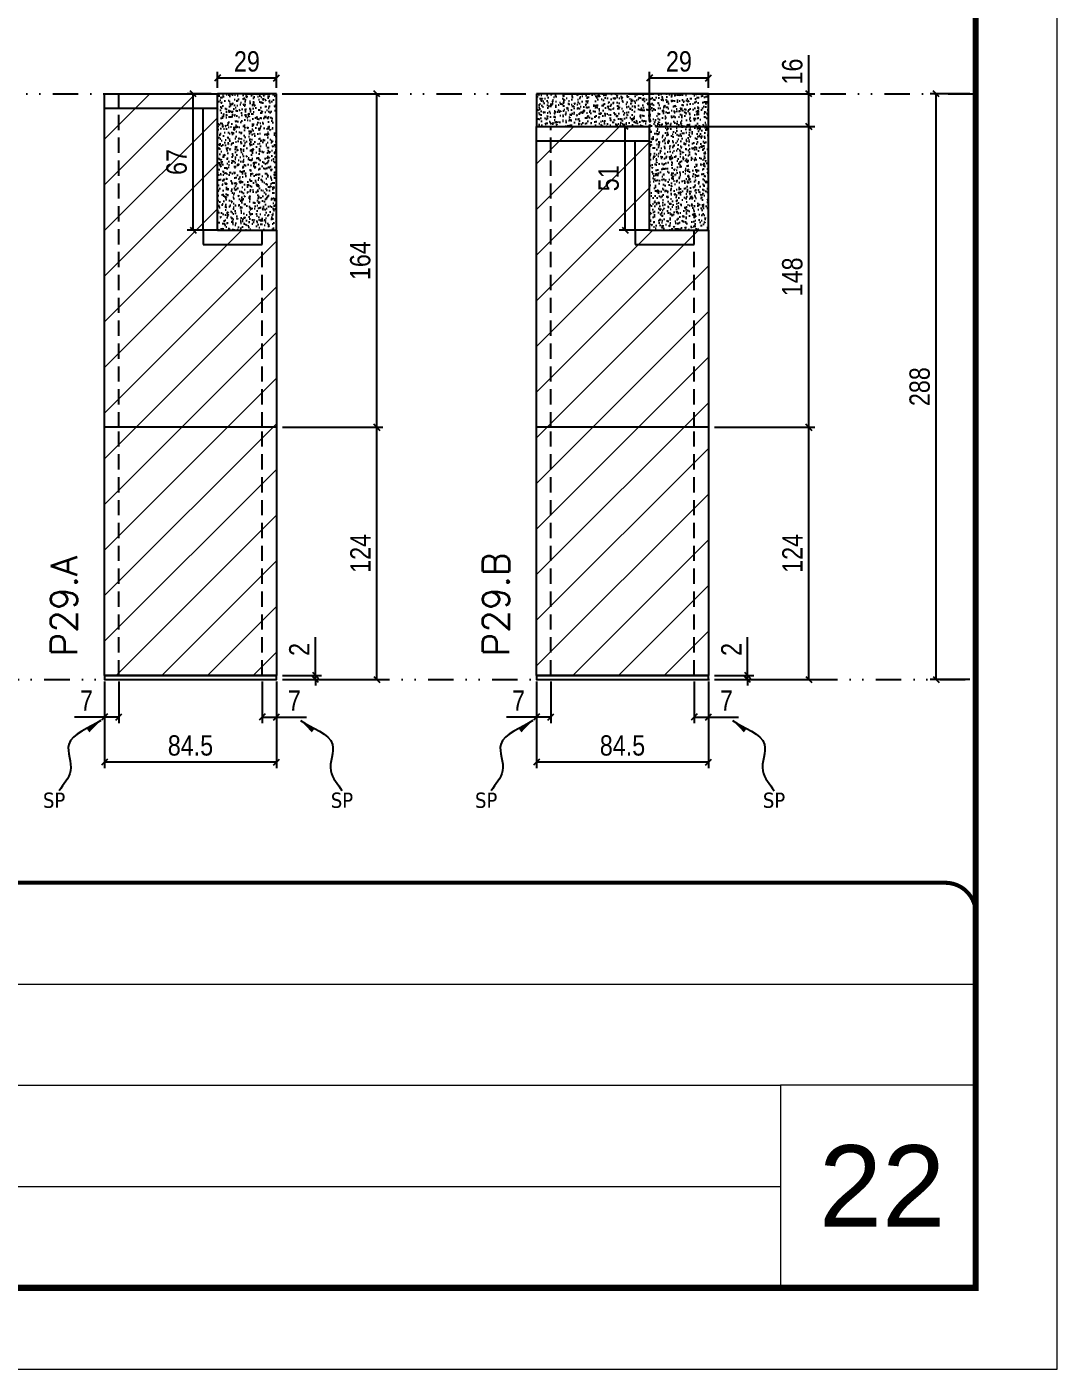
# Model space of a CAD drawing. Extents: x 14400 to 24104, y -21631 to 6985.
# Drawn here: x 16990 to 17497, y 192 to 852 of the extents above; entities that cross this region are included whole.
import ezdxf

# ---------------------------------------------------------------- set-up
doc = ezdxf.new("R2010")
doc.units = 0
for name, pattern in [('CONTINUO', [0]), ('DASHED', [0.75, 0.5, -0.25]), ('DIVIDE2', [0.625, 0.25, -0.125, 0, -0.125, 0, -0.125]), ('HIDDEN', [0.375, 0.25, -0.125])]:
    doc.linetypes.add(name, pattern=pattern)
for name, color, linetype, lineweight in [('CARIMBO', 255, 'Continuous', 9), ('Folhas', 255, 'Continuous', 9), ('Hachura', 251, 'Continuous', 9), ('SARRAFO DE PRESSAO', 251, 'DASHED', 9), ('Texto Seção', 7, 'Continuous', 15)]:
    doc.layers.add(name, color=color, linetype=linetype, lineweight=lineweight)
for name, color, linetype in [('COTA', 241, 'Continuous'), ('Nível', 160, 'Continuous'), ('Painéis', 200, 'Continuous'), ('SARR_2.2x7', 40, 'Continuous'), ('Sarrafo de Pressão', 42, 'HIDDEN'), ('texto', 7, 'Continuous')]:
    doc.layers.add(name, color=color, linetype=linetype)
doc.styles.add('ARIAL', font='arial.ttf')
doc.styles.add('COTA TECNICA', font='techl___.ttf', dxfattribs={"height": 10})
doc.styles.add('COTA TECNICA-50', font='techl___.ttf', dxfattribs={"height": 10})
doc.styles.add('REGUA-120', font='ROMANS.shx', dxfattribs={"height": 15})
doc.styles.get("Standard").update_dxf_attribs({"font": 'arial.ttf'})
doc.dimstyles.new('COTA PAINEL-50', dxfattribs={"dimtxt": 10, "dimasz": 3, "dimexe": 3, "dimexo": 3, "dimgap": 3, "dimtad": 1, "dimdec": 1, "dimzin": 12, "dimdsep": 46, "dimtxsty": 'COTA TECNICA-50', "dimblk1": 'OBLIQUE', "dimblk2": 'OBLIQUE', "dimsah": 1, "dimcen": 0.9, "dimclrd": 4, "dimclre": 4, "dimclrt": 240, "dimadec": 1, "dimazin": 3, "dimtfac": 1, "dimtdec": 1, "dimtmove": 0, "dimatfit": 3, "dimfxl": 1, "dimtolj": 1, "dimtzin": 12, "dimarcsym": 0})
doc.dimstyles.new('PAINEL', dxfattribs={"dimtxt": 10, "dimasz": 3, "dimexe": 3, "dimexo": 3, "dimgap": 3, "dimtad": 1, "dimdec": 1, "dimzin": 12, "dimdsep": 46, "dimtxsty": 'COTA TECNICA', "dimblk1": 'OBLIQUE', "dimblk2": 'OBLIQUE', "dimsah": 1, "dimcen": 0.9, "dimclrd": 4, "dimclre": 4, "dimclrt": 240, "dimadec": 1, "dimazin": 3, "dimtfac": 1, "dimtdec": 1, "dimtmove": 0, "dimatfit": 3, "dimfxl": 1, "dimtolj": 1, "dimtzin": 12, "dimarcsym": 0})
doc.dimstyles.get("Standard").update_dxf_attribs({"dimtxt": 0.18, "dimasz": 0.18, "dimexe": 0.18, "dimexo": 0.0625, "dimgap": 0.09, "dimtad": 0, "dimtih": 1, "dimtoh": 1, "dimdec": 4, "dimzin": 0, "dimdsep": 46, "dimtxsty": 'Standard', "dimcen": 0.09, "dimadec": 0, "dimazin": 0, "dimtfac": 1, "dimtdec": 4, "dimtofl": 0, "dimtmove": 0, "dimatfit": 3, "dimfxl": 1, "dimtolj": 1, "dimtzin": 0, "dimarcsym": 0})

# ---------------------------------------------------------------- blocks, each defined once
blk = doc.blocks.new('9999999999')
at = {"color": 30, "linetype": 'CONTINUO'}
for p, q in [((98564.56, 34379.64), (99583.98, 34379.64)), ((98564.56, 34329.83), (99487.98, 34329.83)), ((99583.98, 34329.83), (99487.98, 34329.83)), ((99487.98, 34329.83), (99487.98, 34230.21)), ((98564.56, 34280.02), (99487.98, 34280.02))]:
    blk.add_line(p, q, dxfattribs=at)
at = {"color": 30, "linetype": 'CONTINUO', "const_width": 2}
blk.add_lwpolyline([(99583.98, 34230.21), (99583.98, 34414.45, 0.414214), (99568.98, 34429.45), (98228.98, 34429.45, 0.414214), (98213.98, 34414.45), (98213.98, 34245.21, 0.414214), (98228.98, 34230.21), (99583.98, 34230.21)], format="xyb", dxfattribs=at)
at = {"layer": 'Folhas'}
blk.add_lwpolyline([(98138.98, 34190.21), (99623.98, 34190.21), (99623.98, 35240.21), (98138.98, 35240.21)], close=True, dxfattribs=at)
at = {"layer": 'Folhas', "color": 30, "const_width": 3}
blk.add_lwpolyline([(98213.98, 34230.21), (99583.98, 34230.21), (99583.98, 35200.21), (98213.98, 35200.21)], close=True, dxfattribs=at)
blk = doc.blocks.new('_Oblique')
at = {"color": 0, "linetype": 'ByBlock', "lineweight": -2}
blk.add_line((-0.5, -0.5), (0.5, 0.5), dxfattribs=at)
blk = doc.blocks.new('*D1054')
at = {"layer": 'COTA', "color": 4, "lineweight": -2, "transparency": 16777216}
for p, q in [((17028.65, 530.13), (17028.65, 487.46)), ((17113.15, 530.13), (17113.15, 487.46)), ((17113.15, 490.46), (17028.65, 490.46))]:
    blk.add_line(p, q, dxfattribs=at)
at = {"layer": 'Defpoints', "color": 0, "transparency": 16777216}
for p in [(17028.65, 533.13), (17113.15, 533.13), (17028.65, 490.46)]:
    blk.add_point(p, dxfattribs=at)
at = {"layer": 'COTA', "color": 4, "lineweight": -2, "transparency": 16777216, "xscale": 3, "yscale": 3, "zscale": 3, "rotation": 180}
blk.add_blockref('_Oblique', (17028.65, 490.46), dxfattribs=at)
at = {"layer": 'COTA', "color": 4, "lineweight": -2, "transparency": 16777216, "xscale": 3, "yscale": 3, "zscale": 3}
blk.add_blockref('_Oblique', (17113.15, 490.46), dxfattribs=at)
at = {"layer": 'COTA', "color": 240, "transparency": 16777216, "insert": (17070.9, 498.59), "char_height": 10, "attachment_point": 5, "style": 'COTA TECNICA'}
blk.add_mtext('\\A1;84.5', dxfattribs=at)
blk = doc.blocks.new('*D1055')
at = {"layer": 'COTA', "color": 4, "lineweight": -2, "transparency": 16777216}
for p, q in [((17106.15, 530.13), (17106.15, 509.62)), ((17113.15, 528.13), (17113.15, 509.62)), ((17106.15, 512.62), (17113.15, 512.62)), ((17113.15, 512.62), (17127.88, 512.62))]:
    blk.add_line(p, q, dxfattribs=at)
at = {"layer": 'Defpoints', "color": 0, "transparency": 16777216}
for p in [(17106.15, 533.13), (17113.15, 531.13), (17113.15, 512.62)]:
    blk.add_point(p, dxfattribs=at)
at = {"layer": 'COTA', "color": 4, "lineweight": -2, "transparency": 16777216, "xscale": 3, "yscale": 3, "zscale": 3, "rotation": 180}
blk.add_blockref('_Oblique', (17106.15, 512.62), dxfattribs=at)
at = {"layer": 'COTA', "color": 4, "lineweight": -2, "transparency": 16777216, "xscale": 3, "yscale": 3, "zscale": 3}
blk.add_blockref('_Oblique', (17113.15, 512.62), dxfattribs=at)
at = {"layer": 'COTA', "color": 240, "transparency": 16777216, "insert": (17122.01, 520.7), "char_height": 10, "attachment_point": 5, "style": 'COTA TECNICA-50'}
blk.add_mtext('\\A1;7', dxfattribs=at)
blk = doc.blocks.new('*D1056')
at = {"layer": 'COTA', "color": 4, "lineweight": -2, "transparency": 16777216}
for p, q in [((17035.65, 530.13), (17035.65, 509.62)), ((17028.65, 528.13), (17028.65, 509.62)), ((17028.65, 512.62), (17013.91, 512.62)), ((17035.65, 512.62), (17028.65, 512.62))]:
    blk.add_line(p, q, dxfattribs=at)
at = {"layer": 'Defpoints', "color": 0, "transparency": 16777216}
for p in [(17028.65, 531.13), (17035.65, 533.13), (17028.65, 512.62)]:
    blk.add_point(p, dxfattribs=at)
at = {"layer": 'COTA', "color": 4, "lineweight": -2, "transparency": 16777216, "xscale": 3, "yscale": 3, "zscale": 3, "rotation": 180}
blk.add_blockref('_Oblique', (17028.65, 512.62), dxfattribs=at)
at = {"layer": 'COTA', "color": 4, "lineweight": -2, "transparency": 16777216, "xscale": 3, "yscale": 3, "zscale": 3}
blk.add_blockref('_Oblique', (17035.65, 512.62), dxfattribs=at)
at = {"layer": 'COTA', "color": 240, "transparency": 16777216, "insert": (17019.78, 520.7), "char_height": 10, "attachment_point": 5, "style": 'COTA TECNICA-50'}
blk.add_mtext('\\A1;7', dxfattribs=at)
blk = doc.blocks.new('*D1057')
at = {"layer": 'COTA', "color": 4, "linetype": 'ByBlock', "lineweight": -2, "transparency": 16777216}
for p, q in [((17116.15, 655.13), (17165.51, 655.13)), ((17162.51, 531.13), (17162.51, 655.13)), ((17116.15, 531.13), (17165.51, 531.13))]:
    blk.add_line(p, q, dxfattribs=at)
at = {"layer": 'Defpoints', "color": 0, "linetype": 'ByBlock', "transparency": 16777216}
for p in [(17113.15, 655.13), (17162.51, 655.13), (17113.15, 531.13)]:
    blk.add_point(p, dxfattribs=at)
at = {"layer": 'COTA', "color": 4, "linetype": 'ByBlock', "lineweight": -2, "transparency": 16777216, "xscale": 3, "yscale": 3, "zscale": 3}
for p, rotation in [((17162.51, 655.13), 90), ((17162.51, 531.13), 270)]:
    blk.add_blockref('_Oblique', p, dxfattribs=dict(at, rotation=rotation))
at = {"layer": 'COTA', "color": 240, "linetype": 'ByBlock', "transparency": 16777216, "insert": (17154.44, 593.13), "char_height": 10, "attachment_point": 5, "rotation": 90, "style": 'COTA TECNICA'}
blk.add_mtext('\\A1;124', dxfattribs=at)
blk = doc.blocks.new('*D1058')
at = {"layer": 'COTA', "color": 4, "lineweight": -2, "transparency": 16777216}
for p, q in [((17132.4, 533.13), (17132.4, 551.94)), ((17116.15, 533.13), (17135.4, 533.13)), ((17116.15, 531.13), (17135.4, 531.13)), ((17132.4, 531.13), (17132.4, 533.13)), ((17132.4, 531.13), (17132.4, 528.13))]:
    blk.add_line(p, q, dxfattribs=at)
at = {"layer": 'Defpoints', "color": 0, "transparency": 16777216}
for p in [(17113.15, 533.13), (17113.15, 531.13), (17132.4, 531.13)]:
    blk.add_point(p, dxfattribs=at)
at = {"layer": 'COTA', "color": 4, "lineweight": -2, "transparency": 16777216, "xscale": 3, "yscale": 3, "zscale": 3}
for p, rotation in [((17132.4, 533.13), 270), ((17132.4, 531.13), 90)]:
    blk.add_blockref('_Oblique', p, dxfattribs=dict(at, rotation=rotation))
at = {"layer": 'COTA', "color": 240, "transparency": 16777216, "insert": (17124.4, 545.88), "char_height": 10, "attachment_point": 5, "rotation": 90, "style": 'COTA TECNICA-50'}
blk.add_mtext('\\A1;2', dxfattribs=at)
blk = doc.blocks.new('*D1059')
at = {"layer": 'COTA', "color": 4, "linetype": 'ByBlock', "lineweight": -2, "transparency": 16777216}
for p, q in [((17116.15, 655.13), (17165.51, 655.13)), ((17162.51, 531.13), (17162.51, 655.13)), ((17116.15, 531.13), (17165.51, 531.13))]:
    blk.add_line(p, q, dxfattribs=at)
at = {"layer": 'Defpoints', "color": 0, "linetype": 'ByBlock', "transparency": 16777216}
for p in [(17113.15, 655.13), (17162.51, 655.13), (17113.15, 531.13)]:
    blk.add_point(p, dxfattribs=at)
at = {"layer": 'COTA', "color": 4, "linetype": 'ByBlock', "lineweight": -2, "transparency": 16777216, "xscale": 3, "yscale": 3, "zscale": 3}
for p, rotation in [((17162.51, 655.13), 90), ((17162.51, 531.13), 270)]:
    blk.add_blockref('_Oblique', p, dxfattribs=dict(at, rotation=rotation))
at = {"layer": 'COTA', "color": 240, "linetype": 'ByBlock', "transparency": 16777216, "insert": (17154.44, 593.13), "char_height": 10, "attachment_point": 5, "rotation": 90, "style": 'COTA TECNICA'}
blk.add_mtext('\\A1;124', dxfattribs=at)
blk = doc.blocks.new('*D1060')
at = {"layer": 'COTA', "color": 4, "lineweight": -2, "transparency": 16777216}
for p, q in [((17084.15, 822.13), (17084.15, 829.97)), ((17084.15, 826.97), (17113.15, 826.97)), ((17113.15, 822.13), (17113.15, 829.97))]:
    blk.add_line(p, q, dxfattribs=at)
at = {"layer": 'Defpoints', "color": 0, "transparency": 16777216}
for p in [(17113.15, 826.97), (17084.15, 819.13), (17113.15, 819.13)]:
    blk.add_point(p, dxfattribs=at)
at = {"layer": 'COTA', "color": 4, "lineweight": -2, "transparency": 16777216, "xscale": 3, "yscale": 3, "zscale": 3, "rotation": 180}
blk.add_blockref('_Oblique', (17084.15, 826.97), dxfattribs=at)
at = {"layer": 'COTA', "color": 4, "lineweight": -2, "transparency": 16777216, "xscale": 3, "yscale": 3, "zscale": 3}
blk.add_blockref('_Oblique', (17113.15, 826.97), dxfattribs=at)
at = {"layer": 'COTA', "color": 240, "transparency": 16777216, "insert": (17098.65, 835.06), "char_height": 10, "attachment_point": 5, "style": 'COTA TECNICA'}
blk.add_mtext('\\A1;29', dxfattribs=at)
blk = doc.blocks.new('*D1062')
at = {"layer": 'COTA', "color": 4, "lineweight": -2, "transparency": 16777216}
for p, q in [((17116.15, 819.13), (17165.51, 819.13)), ((17162.51, 655.13), (17162.51, 819.13)), ((17116.15, 655.13), (17165.51, 655.13))]:
    blk.add_line(p, q, dxfattribs=at)
at = {"layer": 'Defpoints', "color": 0, "transparency": 16777216}
for p in [(17113.15, 819.13), (17162.51, 819.13), (17113.15, 655.13)]:
    blk.add_point(p, dxfattribs=at)
at = {"layer": 'COTA', "color": 4, "lineweight": -2, "transparency": 16777216, "xscale": 3, "yscale": 3, "zscale": 3}
for p, rotation in [((17162.51, 819.13), 90), ((17162.51, 655.13), 270)]:
    blk.add_blockref('_Oblique', p, dxfattribs=dict(at, rotation=rotation))
at = {"layer": 'COTA', "color": 240, "transparency": 16777216, "insert": (17154.41, 737.13), "char_height": 10, "attachment_point": 5, "rotation": 90, "style": 'COTA TECNICA'}
blk.add_mtext('\\A1;164', dxfattribs=at)
blk = doc.blocks.new('*D1063')
at = {"layer": 'COTA', "color": 4, "lineweight": -2, "transparency": 16777216}
for p, q in [((17081.15, 819.13), (17069.24, 819.13)), ((17072.24, 752.13), (17072.24, 819.13)), ((17081.15, 752.13), (17069.24, 752.13))]:
    blk.add_line(p, q, dxfattribs=at)
at = {"layer": 'Defpoints', "color": 0, "transparency": 16777216}
for p in [(17072.24, 819.13), (17084.15, 819.13), (17084.15, 752.13)]:
    blk.add_point(p, dxfattribs=at)
at = {"layer": 'COTA', "color": 4, "lineweight": -2, "transparency": 16777216, "xscale": 3, "yscale": 3, "zscale": 3}
for p, rotation in [((17072.24, 819.13), 90), ((17072.24, 752.13), 270)]:
    blk.add_blockref('_Oblique', p, dxfattribs=dict(at, rotation=rotation))
at = {"layer": 'COTA', "color": 240, "transparency": 16777216, "insert": (17064.14, 785.63), "char_height": 10, "attachment_point": 5, "rotation": 90, "style": 'COTA TECNICA'}
blk.add_mtext('\\A1;67', dxfattribs=at)
blk = doc.blocks.new('*D1064')
at = {"layer": 'COTA', "color": 4, "lineweight": -2, "transparency": 16777216}
for p, q in [((17241.04, 530.13), (17241.04, 487.46)), ((17325.54, 530.13), (17325.54, 487.46)), ((17325.54, 490.46), (17241.04, 490.46))]:
    blk.add_line(p, q, dxfattribs=at)
at = {"layer": 'Defpoints', "color": 0, "transparency": 16777216}
for p in [(17241.04, 533.13), (17325.54, 533.13), (17241.04, 490.46)]:
    blk.add_point(p, dxfattribs=at)
at = {"layer": 'COTA', "color": 4, "lineweight": -2, "transparency": 16777216, "xscale": 3, "yscale": 3, "zscale": 3, "rotation": 180}
blk.add_blockref('_Oblique', (17241.04, 490.46), dxfattribs=at)
at = {"layer": 'COTA', "color": 4, "lineweight": -2, "transparency": 16777216, "xscale": 3, "yscale": 3, "zscale": 3}
blk.add_blockref('_Oblique', (17325.54, 490.46), dxfattribs=at)
at = {"layer": 'COTA', "color": 240, "transparency": 16777216, "insert": (17283.29, 498.59), "char_height": 10, "attachment_point": 5, "style": 'COTA TECNICA'}
blk.add_mtext('\\A1;84.5', dxfattribs=at)
blk = doc.blocks.new('*D1065')
at = {"layer": 'COTA', "color": 4, "lineweight": -2, "transparency": 16777216}
for p, q in [((17318.54, 530.13), (17318.54, 509.62)), ((17325.54, 528.13), (17325.54, 509.62)), ((17318.54, 512.62), (17325.54, 512.62)), ((17325.54, 512.62), (17340.27, 512.62))]:
    blk.add_line(p, q, dxfattribs=at)
at = {"layer": 'Defpoints', "color": 0, "transparency": 16777216}
for p in [(17318.54, 533.13), (17325.54, 531.13), (17325.54, 512.62)]:
    blk.add_point(p, dxfattribs=at)
at = {"layer": 'COTA', "color": 4, "lineweight": -2, "transparency": 16777216, "xscale": 3, "yscale": 3, "zscale": 3, "rotation": 180}
blk.add_blockref('_Oblique', (17318.54, 512.62), dxfattribs=at)
at = {"layer": 'COTA', "color": 4, "lineweight": -2, "transparency": 16777216, "xscale": 3, "yscale": 3, "zscale": 3}
blk.add_blockref('_Oblique', (17325.54, 512.62), dxfattribs=at)
at = {"layer": 'COTA', "color": 240, "transparency": 16777216, "insert": (17334.4, 520.7), "char_height": 10, "attachment_point": 5, "style": 'COTA TECNICA-50'}
blk.add_mtext('\\A1;7', dxfattribs=at)
blk = doc.blocks.new('*D1066')
at = {"layer": 'COTA', "color": 4, "lineweight": -2, "transparency": 16777216}
for p, q in [((17248.04, 530.13), (17248.04, 509.62)), ((17241.04, 528.13), (17241.04, 509.62)), ((17241.04, 512.62), (17226.31, 512.62)), ((17248.04, 512.62), (17241.04, 512.62))]:
    blk.add_line(p, q, dxfattribs=at)
at = {"layer": 'Defpoints', "color": 0, "transparency": 16777216}
for p in [(17241.04, 531.13), (17248.04, 533.13), (17241.04, 512.62)]:
    blk.add_point(p, dxfattribs=at)
at = {"layer": 'COTA', "color": 4, "lineweight": -2, "transparency": 16777216, "xscale": 3, "yscale": 3, "zscale": 3, "rotation": 180}
blk.add_blockref('_Oblique', (17241.04, 512.62), dxfattribs=at)
at = {"layer": 'COTA', "color": 4, "lineweight": -2, "transparency": 16777216, "xscale": 3, "yscale": 3, "zscale": 3}
blk.add_blockref('_Oblique', (17248.04, 512.62), dxfattribs=at)
at = {"layer": 'COTA', "color": 240, "transparency": 16777216, "insert": (17232.17, 520.7), "char_height": 10, "attachment_point": 5, "style": 'COTA TECNICA-50'}
blk.add_mtext('\\A1;7', dxfattribs=at)
blk = doc.blocks.new('*D1067')
at = {"layer": 'COTA', "color": 4, "linetype": 'ByBlock', "lineweight": -2, "transparency": 16777216}
for p, q in [((17328.54, 655.13), (17377.91, 655.13)), ((17374.91, 531.13), (17374.91, 655.13)), ((17328.54, 531.13), (17377.91, 531.13))]:
    blk.add_line(p, q, dxfattribs=at)
at = {"layer": 'Defpoints', "color": 0, "linetype": 'ByBlock', "transparency": 16777216}
for p in [(17325.54, 655.13), (17374.91, 655.13), (17325.54, 531.13)]:
    blk.add_point(p, dxfattribs=at)
at = {"layer": 'COTA', "color": 4, "linetype": 'ByBlock', "lineweight": -2, "transparency": 16777216, "xscale": 3, "yscale": 3, "zscale": 3}
for p, rotation in [((17374.91, 655.13), 90), ((17374.91, 531.13), 270)]:
    blk.add_blockref('_Oblique', p, dxfattribs=dict(at, rotation=rotation))
at = {"layer": 'COTA', "color": 240, "linetype": 'ByBlock', "transparency": 16777216, "insert": (17366.83, 593.13), "char_height": 10, "attachment_point": 5, "rotation": 90, "style": 'COTA TECNICA'}
blk.add_mtext('\\A1;124', dxfattribs=at)
blk = doc.blocks.new('*D1068')
at = {"layer": 'COTA', "color": 4, "lineweight": -2, "transparency": 16777216}
for p, q in [((17344.8, 533.13), (17344.8, 551.94)), ((17328.54, 533.13), (17347.8, 533.13)), ((17328.54, 531.13), (17347.8, 531.13)), ((17344.8, 531.13), (17344.8, 533.13)), ((17344.8, 531.13), (17344.8, 528.13))]:
    blk.add_line(p, q, dxfattribs=at)
at = {"layer": 'Defpoints', "color": 0, "transparency": 16777216}
for p in [(17325.54, 533.13), (17325.54, 531.13), (17344.8, 531.13)]:
    blk.add_point(p, dxfattribs=at)
at = {"layer": 'COTA', "color": 4, "lineweight": -2, "transparency": 16777216, "xscale": 3, "yscale": 3, "zscale": 3}
for p, rotation in [((17344.8, 533.13), 270), ((17344.8, 531.13), 90)]:
    blk.add_blockref('_Oblique', p, dxfattribs=dict(at, rotation=rotation))
at = {"layer": 'COTA', "color": 240, "transparency": 16777216, "insert": (17336.8, 545.88), "char_height": 10, "attachment_point": 5, "rotation": 90, "style": 'COTA TECNICA-50'}
blk.add_mtext('\\A1;2', dxfattribs=at)
blk = doc.blocks.new('*D1069')
at = {"layer": 'COTA', "color": 4, "linetype": 'ByBlock', "lineweight": -2, "transparency": 16777216}
for p, q in [((17328.54, 655.13), (17377.91, 655.13)), ((17374.91, 531.13), (17374.91, 655.13)), ((17328.54, 531.13), (17377.91, 531.13))]:
    blk.add_line(p, q, dxfattribs=at)
at = {"layer": 'Defpoints', "color": 0, "linetype": 'ByBlock', "transparency": 16777216}
for p in [(17325.54, 655.13), (17374.91, 655.13), (17325.54, 531.13)]:
    blk.add_point(p, dxfattribs=at)
at = {"layer": 'COTA', "color": 4, "linetype": 'ByBlock', "lineweight": -2, "transparency": 16777216, "xscale": 3, "yscale": 3, "zscale": 3}
for p, rotation in [((17374.91, 655.13), 90), ((17374.91, 531.13), 270)]:
    blk.add_blockref('_Oblique', p, dxfattribs=dict(at, rotation=rotation))
at = {"layer": 'COTA', "color": 240, "linetype": 'ByBlock', "transparency": 16777216, "insert": (17366.83, 593.13), "char_height": 10, "attachment_point": 5, "rotation": 90, "style": 'COTA TECNICA'}
blk.add_mtext('\\A1;124', dxfattribs=at)
blk = doc.blocks.new('*D1070')
at = {"layer": 'COTA', "color": 4, "lineweight": -2, "transparency": 16777216}
for p, q in [((17299.54, 803.13), (17377.91, 803.13)), ((17374.91, 655.13), (17374.91, 803.13)), ((17328.54, 655.13), (17377.91, 655.13))]:
    blk.add_line(p, q, dxfattribs=at)
at = {"layer": 'Defpoints', "color": 0, "transparency": 16777216}
for p in [(17296.54, 803.13), (17374.91, 803.13), (17325.54, 655.13)]:
    blk.add_point(p, dxfattribs=at)
at = {"layer": 'COTA', "color": 4, "lineweight": -2, "transparency": 16777216, "xscale": 3, "yscale": 3, "zscale": 3}
for p, rotation in [((17374.91, 803.13), 90), ((17374.91, 655.13), 270)]:
    blk.add_blockref('_Oblique', p, dxfattribs=dict(at, rotation=rotation))
at = {"layer": 'COTA', "color": 240, "transparency": 16777216, "insert": (17366.81, 729.13), "char_height": 10, "attachment_point": 5, "rotation": 90, "style": 'COTA TECNICA'}
blk.add_mtext('\\A1;148', dxfattribs=at)
blk = doc.blocks.new('*D1071')
at = {"layer": 'COTA', "color": 4, "lineweight": -2, "transparency": 16777216}
for p, q in [((17293.54, 803.13), (17281.63, 803.13)), ((17284.63, 752.13), (17284.63, 803.13)), ((17293.54, 752.13), (17281.63, 752.13))]:
    blk.add_line(p, q, dxfattribs=at)
at = {"layer": 'Defpoints', "color": 0, "transparency": 16777216}
for p in [(17284.63, 803.13), (17296.54, 803.13), (17296.54, 752.13)]:
    blk.add_point(p, dxfattribs=at)
at = {"layer": 'COTA', "color": 4, "lineweight": -2, "transparency": 16777216, "xscale": 3, "yscale": 3, "zscale": 3}
for p, rotation in [((17284.63, 803.13), 90), ((17284.63, 752.13), 270)]:
    blk.add_blockref('_Oblique', p, dxfattribs=dict(at, rotation=rotation))
at = {"layer": 'COTA', "color": 240, "transparency": 16777216, "insert": (17276.52, 777.63), "char_height": 10, "attachment_point": 5, "rotation": 90, "style": 'COTA TECNICA'}
blk.add_mtext('\\A1;51', dxfattribs=at)
blk = doc.blocks.new('*D1072')
at = {"layer": 'COTA', "color": 4, "lineweight": -2, "transparency": 16777216}
for p, q in [((17374.91, 819.13), (17374.91, 838.15)), ((17328.54, 819.13), (17377.91, 819.13)), ((17374.91, 803.13), (17374.91, 819.13)), ((17299.54, 803.13), (17377.91, 803.13))]:
    blk.add_line(p, q, dxfattribs=at)
at = {"layer": 'Defpoints', "color": 0, "transparency": 16777216}
for p in [(17325.54, 819.13), (17374.91, 819.13), (17296.54, 803.13)]:
    blk.add_point(p, dxfattribs=at)
at = {"layer": 'COTA', "color": 4, "lineweight": -2, "transparency": 16777216, "xscale": 3, "yscale": 3, "zscale": 3}
for p, rotation in [((17374.91, 819.13), 90), ((17374.91, 803.13), 270)]:
    blk.add_blockref('_Oblique', p, dxfattribs=dict(at, rotation=rotation))
at = {"layer": 'COTA', "color": 240, "transparency": 16777216, "insert": (17366.8, 830.14), "char_height": 10, "attachment_point": 5, "rotation": 90, "style": 'COTA TECNICA'}
blk.add_mtext('\\A1;16', dxfattribs=at)
blk = doc.blocks.new('*D1073')
at = {"layer": 'COTA', "color": 4, "lineweight": -2, "transparency": 16777216}
for p, q in [((17296.54, 806.13), (17296.54, 829.97)), ((17296.54, 826.97), (17325.54, 826.97)), ((17325.54, 822.13), (17325.54, 829.97))]:
    blk.add_line(p, q, dxfattribs=at)
at = {"layer": 'Defpoints', "color": 0, "transparency": 16777216}
for p in [(17325.54, 826.97), (17325.54, 819.13), (17296.54, 803.13)]:
    blk.add_point(p, dxfattribs=at)
at = {"layer": 'COTA', "color": 4, "lineweight": -2, "transparency": 16777216, "xscale": 3, "yscale": 3, "zscale": 3, "rotation": 180}
blk.add_blockref('_Oblique', (17296.54, 826.97), dxfattribs=at)
at = {"layer": 'COTA', "color": 4, "lineweight": -2, "transparency": 16777216, "xscale": 3, "yscale": 3, "zscale": 3}
blk.add_blockref('_Oblique', (17325.54, 826.97), dxfattribs=at)
at = {"layer": 'COTA', "color": 240, "transparency": 16777216, "insert": (17311.04, 835.06), "char_height": 10, "attachment_point": 5, "style": 'COTA TECNICA'}
blk.add_mtext('\\A1;29', dxfattribs=at)
blk = doc.blocks.new('*D1984')
at = {"layer": 'COTA', "color": 4, "lineweight": -2, "transparency": 16777216}
for p, q in [((17453.97, 819.13), (17434.51, 819.13)), ((17437.51, 531.13), (17437.51, 819.13)), ((17453.97, 531.13), (17434.51, 531.13))]:
    blk.add_line(p, q, dxfattribs=at)
at = {"layer": 'Defpoints', "color": 0, "transparency": 16777216}
for p in [(17437.51, 819.13), (17456.97, 819.13), (17456.97, 531.13)]:
    blk.add_point(p, dxfattribs=at)
at = {"layer": 'COTA', "color": 4, "lineweight": -2, "transparency": 16777216, "xscale": 3, "yscale": 3, "zscale": 3}
for p, rotation in [((17437.51, 819.13), 90), ((17437.51, 531.13), 270)]:
    blk.add_blockref('_Oblique', p, dxfattribs=dict(at, rotation=rotation))
at = {"layer": 'COTA', "color": 240, "transparency": 16777216, "insert": (17429.42, 675.13), "char_height": 10, "attachment_point": 5, "rotation": 90, "style": 'COTA TECNICA'}
blk.add_mtext('\\A1;288', dxfattribs=at)

msp = doc.modelspace()

# ---------------------------------------------------------------- hatches: boundary and pattern name
at = {"layer": 'COTA'}
h = msp.add_hatch(dxfattribs=at)
h.set_pattern_fill('AR-CONC', color=256, scale=0.03)
h.set_pattern_definition([(50, (162.9387, -28), (5.4655401, -0.4781726), [0.5715, -6.2865]), (355, (162.9387, -28), (-1.0573026, 5.7317054), [0.4572, -5.0292175]), (100.451445, (163.394, -28.04), (4.4082374, 5.2535326), [0.4857003, -5.3427073]), (46.1842, (162.939, -26.476), (8.1323712, -1.2612698), [0.85725, -9.42975]), (96.63556, (163.616, -26.581), (7.122124, 7.4227837), [0.7285507, -8.0140682]), (351.18415, (162.939, -26.476), (7.122124, 7.4227837), [0.685799, -7.543792]), (21, (163.7007, -26.857), (4.5484317, -3.067956), [0.5715, -6.2865]), (326, (163.7007, -26.857), (1.8540609, 5.525639), [0.4572, -5.0292]), (71.451445, (164.0797, -27.1127), (6.4024926, 2.457683), [0.4857003, -5.3426981]), (37.5, (162.9387, -28), (0.0926581, 2.53665117), [0, -4.96824, 0, -5.1054, 0, -5.04825]), (7.5, (162.9387, -28), (2.00458988, 3.00541724), [0, -2.91084, 0, -4.85394, 0, -1.92405]), (327.5, (161.2394, -28), (4.06771786, -0.17186232), [0, -1.905, 0, -5.9436, 0, -7.8867]), (317.5, (160.4774, -28), (4.44387544, 0.7627947), [0, -2.4765, 0, -3.94716, 0, -5.6007])])
h.paths.add_polyline_path([(17084.15, 752.13), (17113.15, 752.13), (17113.15, 819.13), (17084.15, 819.13)])
h = msp.add_hatch(dxfattribs=at)
h.set_pattern_fill('AR-CONC', color=256, scale=0.03)
h.set_pattern_definition([(50, (8.5135, -28), (5.4655401, -0.4781726), [0.5715, -6.2865]), (355, (8.5135, -28), (-1.0573026, 5.7317054), [0.4572, -5.0292175]), (100.451445, (8.969, -28.04), (4.4082374, 5.2535326), [0.4857003, -5.3427073]), (46.1842, (8.5135, -26.476), (8.1323712, -1.2612698), [0.85725, -9.42975]), (96.63556, (9.191, -26.581), (7.122124, 7.4227837), [0.7285507, -8.0140682]), (351.18415, (8.5135, -26.476), (7.122124, 7.4227837), [0.685799, -7.543792]), (21, (9.2755, -26.857), (4.5484317, -3.067956), [0.5715, -6.2865]), (326, (9.2755, -26.857), (1.8540609, 5.525639), [0.4572, -5.0292]), (71.451445, (9.6545, -27.1127), (6.4024926, 2.457683), [0.4857003, -5.3426981]), (37.5, (8.5135, -28), (0.0926581, 2.53665117), [0, -4.96824, 0, -5.1054, 0, -5.04825]), (7.5, (8.5135, -28), (2.00458988, 3.00541724), [0, -2.91084, 0, -4.85394, 0, -1.92405]), (327.5, (6.8142, -28), (4.06771786, -0.17186232), [0, -1.905, 0, -5.9436, 0, -7.8867]), (317.5, (6.0522, -28), (4.44387544, 0.7627947), [0, -2.4765, 0, -3.94716, 0, -5.6007])])
h.paths.add_polyline_path([(17296.54, 752.13), (17325.54, 752.13), (17325.54, 819.13), (17241.04, 819.13), (17241.04, 803.13), (17296.54, 803.13)])
at = {"layer": 'Hachura', "linetype": 'ByBlock'}
h = msp.add_hatch(dxfattribs=at)
h.set_pattern_fill('ANSI31', color=256, scale=5)
h.paths.add_polyline_path([(16560.56, 803.13), (16505.06, 803.13), (16505.06, 752.13), (16476.06, 752.13), (16476.06, 655.13), (16560.56, 655.13)])
h.paths.add_polyline_path([(16560.56, 655.13), (16476.06, 655.13), (16476.06, 533.13), (16560.56, 533.13)])
h.paths.add_polyline_path([(16775.62, 655.13), (16691.12, 655.13), (16691.12, 533.13), (16775.62, 533.13)])
h.paths.add_polyline_path([(16775.62, 819.13), (16720.12, 819.13), (16720.12, 752.13), (16691.12, 752.13), (16691.12, 655.13), (16775.62, 655.13)])
h.paths.add_polyline_path([(16914.94, 752.13), (16889.94, 752.13), (16889.94, 533.13), (16914.94, 533.13)])
h.paths.add_polyline_path([(17113.15, 752.13), (17084.15, 752.13), (17084.15, 819.13), (17028.65, 819.13), (17028.65, 655.13), (17113.15, 655.13)])
h.paths.add_polyline_path([(17113.15, 655.13), (17028.65, 655.13), (17028.65, 533.13), (17113.15, 533.13)])
h.paths.add_polyline_path([(17325.54, 655.13), (17241.04, 655.13), (17241.04, 533.13), (17325.54, 533.13)])
h.paths.add_polyline_path([(17325.54, 752.13), (17296.54, 752.13), (17296.54, 803.13), (17241.04, 803.13), (17241.04, 655.13), (17325.54, 655.13)])

# ---------------------------------------------------------------- linework, layer by layer
at = {"layer": 'COTA'}
for p, q in [((17113.15, 819.13), (17084.15, 819.13)), ((17113.15, 752.13), (17113.15, 819.13)), ((17325.54, 819.13), (17241.04, 819.13)), ((17241.04, 819.13), (17241.04, 803.13)), ((17325.54, 752.13), (17325.54, 819.13)), ((17084.15, 752.13), (17077.15, 752.13)), ((17077.15, 752.13), (17077.15, 745.13)), ((17296.54, 752.13), (17289.54, 752.13)), ((17289.54, 752.13), (17289.54, 745.13))]:
    msp.add_line(p, q, dxfattribs=at)
at = {"layer": 'Nível', "color": 4, "linetype": 'DIVIDE2', "ltscale": 50}
for p, q in [((16405.62, 819.13), (17456.97, 819.13)), ((16086.97, 531.13), (17456.97, 531.13))]:
    msp.add_line(p, q, dxfattribs=at)
at = {"layer": 'Painéis'}
for p, q in [((17028.65, 533.13), (17028.65, 819.13)), ((17028.65, 819.13), (17084.15, 819.13)), ((17084.15, 752.13), (17084.15, 819.13)), ((17241.04, 533.13), (17241.04, 803.13)), ((17241.04, 803.13), (17296.54, 803.13)), ((17296.54, 752.13), (17296.54, 803.13)), ((17084.15, 752.13), (17113.15, 752.13)), ((17113.15, 752.13), (17113.15, 533.13)), ((17296.54, 752.13), (17325.54, 752.13)), ((17325.54, 752.13), (17325.54, 533.13)), ((17113.15, 655.13), (17028.65, 655.13)), ((17325.54, 655.13), (17241.04, 655.13)), ((17028.65, 533.13), (17113.15, 533.13)), ((17241.04, 533.13), (17325.54, 533.13))]:
    msp.add_line(p, q, dxfattribs=at)
for points in [[(17113.15, 533.13), (17028.65, 533.13), (17028.65, 531.13), (17113.15, 531.13)], [(17325.54, 533.13), (17241.04, 533.13), (17241.04, 531.13), (17325.54, 531.13)]]:
    msp.add_lwpolyline(points, close=True, dxfattribs=at)
at = {"layer": 'SARR_2.2x7'}
for p, q in [((17028.65, 812.13), (17084.15, 812.13)), ((17077.15, 752.13), (17077.15, 812.13)), ((17241.04, 796.13), (17296.54, 796.13)), ((17289.54, 752.13), (17289.54, 796.13)), ((17077.15, 745.13), (17106.15, 745.13)), ((17289.54, 745.13), (17318.54, 745.13))]:
    msp.add_line(p, q, dxfattribs=at)
at = {"layer": 'Sarrafo de Pressão', "ltscale": 30}
for p, q in [((17035.65, 655.13), (17035.65, 819.13)), ((17248.04, 655.13), (17248.04, 803.13)), ((17106.15, 655.13), (17106.15, 752.13)), ((17318.54, 655.13), (17318.54, 752.13)), ((17035.65, 533.13), (17035.65, 655.13)), ((17106.15, 533.13), (17106.15, 655.13)), ((17248.04, 533.13), (17248.04, 655.13)), ((17318.54, 533.13), (17318.54, 655.13))]:
    msp.add_line(p, q, dxfattribs=at)

# ---------------------------------------------------------------- block references
at = {"layer": 'SARRAFO DE PRESSAO', "color": 6, "linetype": 'ByBlock'}
msp.add_blockref('9999999999', (-82127.01, -33998.35), dxfattribs=at)

# ---------------------------------------------------------------- texts
at = {"layer": 'CARIMBO', "style": 'ARIAL'}
msp.add_text('22', height=40, dxfattribs=at).set_placement((17379.83, 262))
at = {"layer": 'texto', "color": 0, "char_height": 7.5, "attachment_point": 5}
for insert in [(17003.87, 471.64), (17145.39, 471.64), (17216.26, 471.64), (17357.79, 471.64)]:
    msp.add_mtext('{\\fTahoma|b0|i0|c0|p34;\\C4;SP}', dxfattribs=dict(at, insert=insert))
at = {"layer": 'Texto Seção', "char_height": 13, "width": 285.3299, "attachment_point": 7, "rotation": 90, "style": 'REGUA-120'}
for s, insert in [('P29.A', (17015.18, 542.39)), ('P29.B', (17227.57, 542.39))]:
    msp.add_mtext(s, dxfattribs=dict(at, insert=insert))

# ---------------------------------------------------------------- dimensions: what is measured, and where the dimension line sits
at = {"layer": 'COTA'}
for base, p1, p2, angle, dimstyle, picture, middle in [((17113.15, 826.97), (17084.15, 819.13), (17113.15, 819.13), 180, 'PAINEL', '*D1060', (17098.65, 835.06)), ((17374.91, 819.13), (17296.54, 803.13), (17325.54, 819.13), 90, 'PAINEL', '*D1072', (17366.8, 830.14)), ((17072.24, 819.13), (17084.15, 752.13), (17084.15, 819.13), 90, 'PAINEL', '*D1063', (17064.14, 785.63)), ((17162.51, 819.13), (17113.15, 655.13), (17113.15, 819.13), 90, 'PAINEL', '*D1062', (17154.41, 737.13)), ((17437.51, 819.13), (17456.97, 531.13), (17456.97, 819.13), 90, 'PAINEL', '*D1984', (17429.42, 675.13)), ((17284.63, 803.13), (17296.54, 752.13), (17296.54, 803.13), 90, 'PAINEL', '*D1071', (17276.52, 777.63)), ((17374.91, 803.13), (17325.54, 655.13), (17296.54, 803.13), 90, 'PAINEL', '*D1070', (17366.81, 729.13)), ((17028.65, 512.62), (17035.65, 533.13), (17028.65, 531.13), 180, 'COTA PAINEL-50', '*D1056', (17019.78, 520.7)), ((17241.04, 512.62), (17248.04, 533.13), (17241.04, 531.13), 180, 'COTA PAINEL-50', '*D1066', (17232.17, 520.7))]:
    dim = msp.add_linear_dim(base=base, p1=p1, p2=p2, angle=angle, dimstyle=dimstyle, dxfattribs=at)
    dim.commit()
    dim.dimension.update_dxf_attribs({"geometry": picture, "text_midpoint": middle})
for base, p1, p2, dimstyle, picture, middle in [((17325.54, 826.97), (17296.54, 803.13), (17325.54, 819.13), 'PAINEL', '*D1073', (17311.04, 835.06)), ((17113.15, 512.62), (17106.15, 533.13), (17113.15, 531.13), 'COTA PAINEL-50', '*D1055', (17122.01, 520.7)), ((17325.54, 512.62), (17318.54, 533.13), (17325.54, 531.13), 'COTA PAINEL-50', '*D1065', (17334.4, 520.7))]:
    dim = msp.add_linear_dim(base=base, p1=p1, p2=p2, dimstyle=dimstyle, dxfattribs=at)
    dim.commit()
    dim.dimension.update_dxf_attribs({"geometry": picture, "text_midpoint": middle})
at = {"layer": 'COTA', "linetype": 'ByBlock'}
for p1, p2, picture, middle in [((17113.15, 531.13), (17113.15, 655.13), '*D1057', (17154.44, 593.13)), ((17113.15, 531.13), (17113.15, 655.13), '*D1059', (17154.44, 593.13)), ((17325.54, 531.13), (17325.54, 655.13), '*D1067', (17366.83, 593.13)), ((17325.54, 531.13), (17325.54, 655.13), '*D1069', (17366.83, 593.13))]:
    dim = msp.add_aligned_dim(p1=p1, p2=p2, distance=-49.37, dimstyle='PAINEL', dxfattribs=at)
    dim.commit()
    dim.dimension.update_dxf_attribs({"geometry": picture, "text_midpoint": middle})
at = {"layer": 'COTA'}
for base, p1, p2, picture, middle in [((17132.4, 531.13), (17113.15, 533.13), (17113.15, 531.13), '*D1058', (17132.4, 545.88)), ((17344.8, 531.13), (17325.54, 533.13), (17325.54, 531.13), '*D1068', (17344.8, 545.88))]:
    dim = msp.add_linear_dim(base=base, p1=p1, p2=p2, angle=90, dimstyle='COTA PAINEL-50', dxfattribs=at)
    dim.commit()
    dim.dimension.update_dxf_attribs({"geometry": picture, "text_midpoint": middle, "dimtype": 160})
for base, p1, p2, picture, middle in [((17028.65, 490.46), (17113.15, 533.13), (17028.65, 533.13), '*D1054', (17070.9, 498.59)), ((17241.04, 490.46), (17325.54, 533.13), (17241.04, 533.13), '*D1064', (17283.29, 498.59))]:
    dim = msp.add_linear_dim(base=base, p1=p1, p2=p2, angle=180, dimstyle='PAINEL', override={"dimarcsym": 2}, dxfattribs=at)
    dim.commit()
    dim.dimension.update_dxf_attribs({"geometry": picture, "text_midpoint": middle})

# ---------------------------------------------------------------- leaders
at = {"layer": 'COTA', "path_type": 1}
for points in [[(17026.82, 510.95), (17011.03, 499.12), (17011.96, 486.11), (17006.4, 476.33)], [(17124.97, 510.95), (17140.76, 499.12), (17139.84, 486.11), (17145.39, 476.33)], [(17239.21, 510.95), (17223.42, 499.12), (17224.35, 486.11), (17218.8, 476.33)], [(17337.37, 510.95), (17353.15, 499.12), (17352.23, 486.11), (17357.78, 476.33)]]:
    msp.add_leader(points, dimstyle='Standard', override={"dimasz": 8}, dxfattribs=at)

doc.saveas('drawing.dxf')
